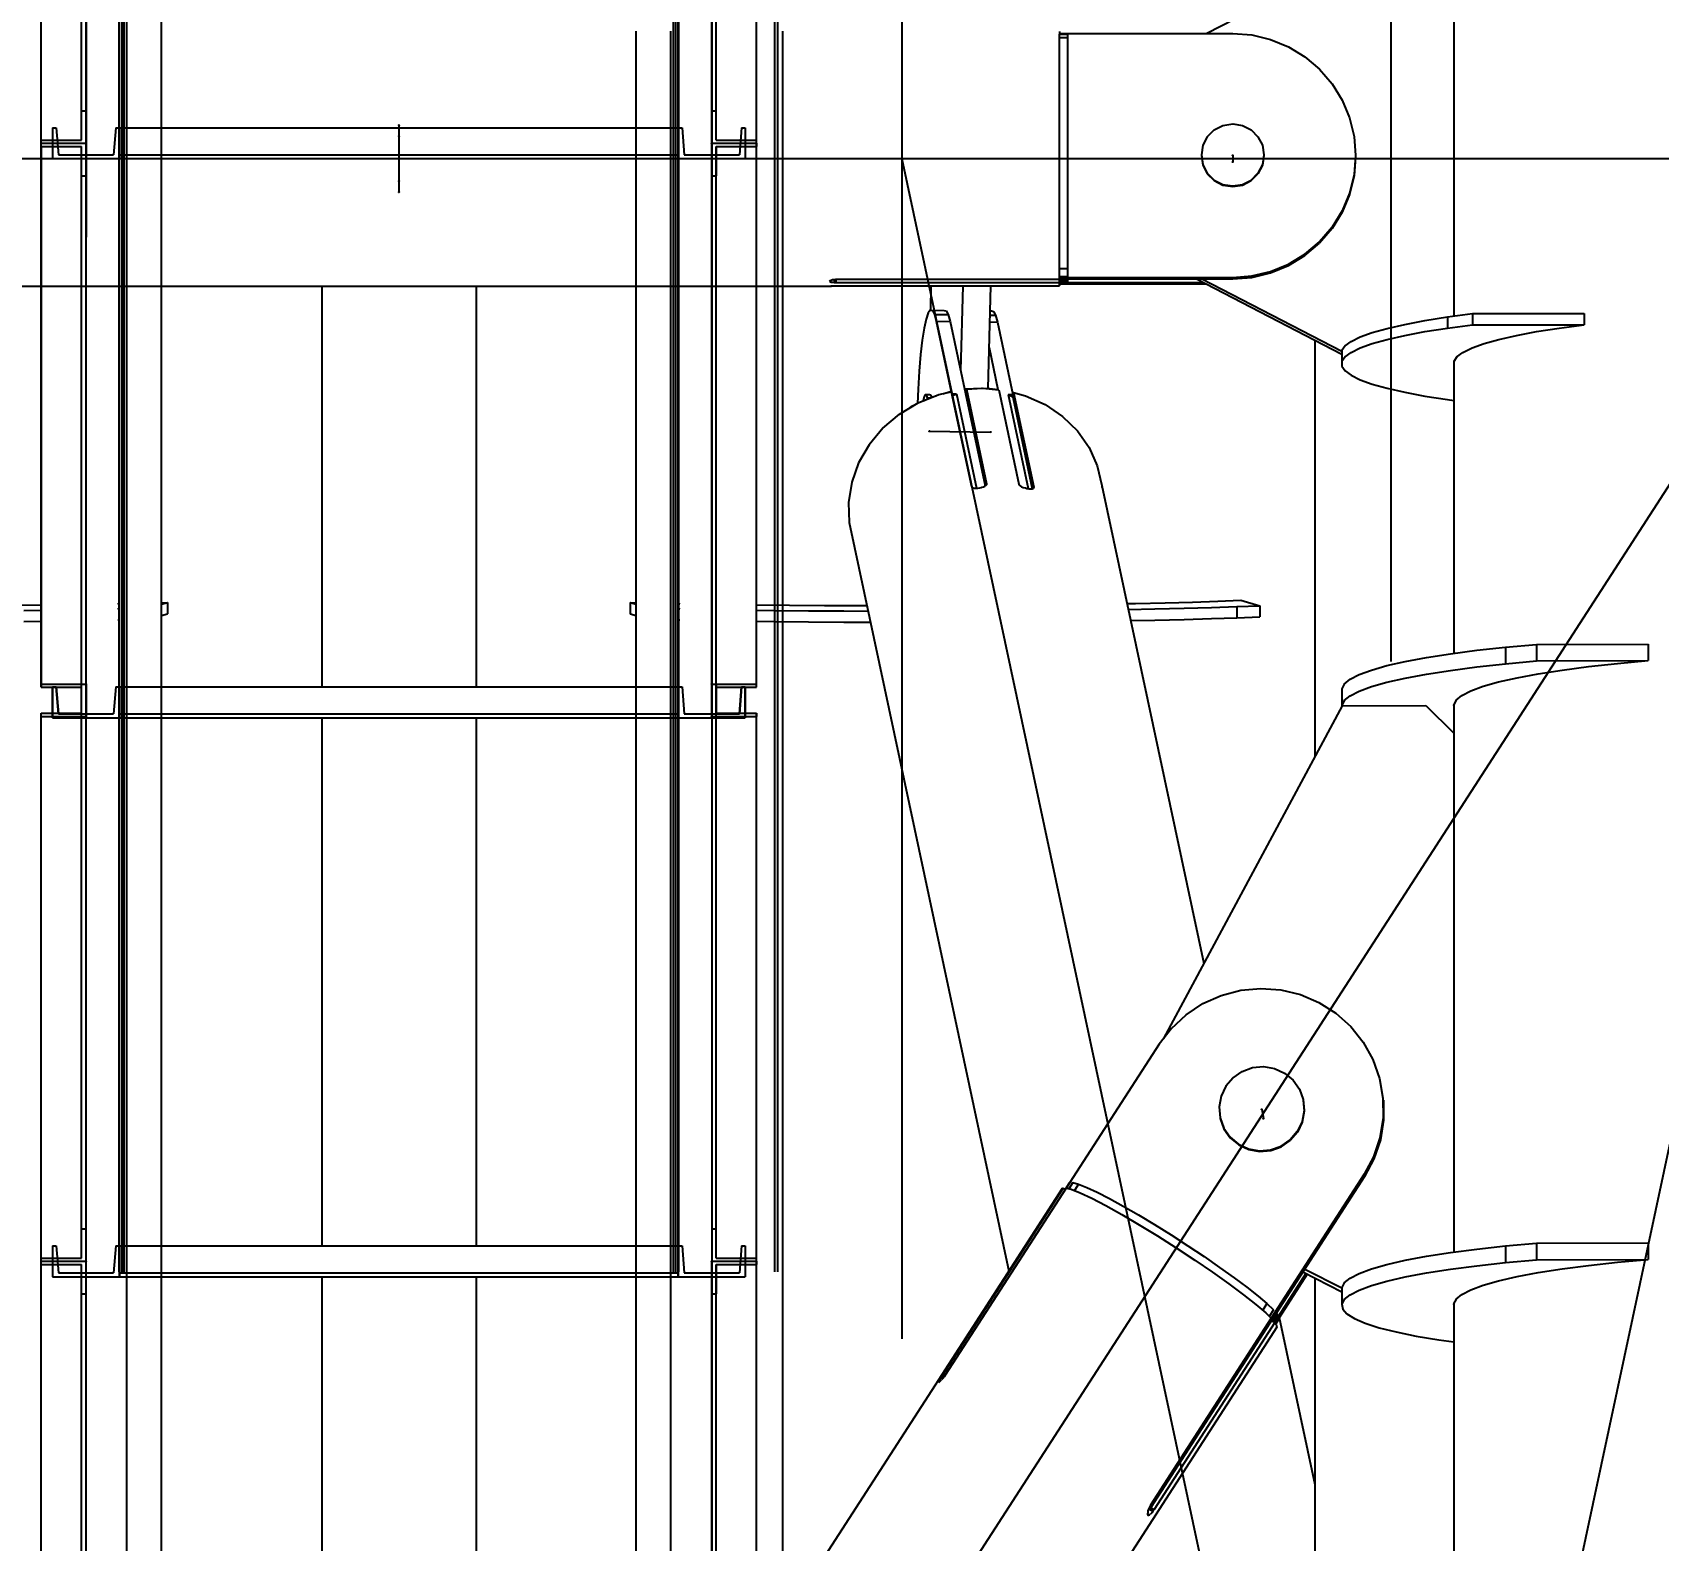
# Model space of a CAD drawing. Header units: millimetres. Extents: x 150209.93 to 150215.05, y 136675.65 to 136679.93.
# Drawn here: x 150213.5483 to 150213.6065, y 136678.5655 to 136678.6194 of the extents above; entities that cross this region are included whole.
import ezdxf

# ---------------------------------------------------------------- set-up
doc = ezdxf.new("R2010")
doc.units = ezdxf.units.MM
doc.header["$LTSCALE"] = 0.25
for name, pattern in [('CENTER', [50.8, 31.75, -6.35, 6.35, -6.35]), ('XKITLINE00', [0]), ('XKITLINE02', [4, 2, -2]), ('XKITLINE03', [6, 3, -1, 1, -1])]:
    doc.linetypes.add(name, pattern=pattern)
doc.styles.add('ROMANS', font='romans.shx')
doc.dimstyles.new('MD300', dxfattribs={"dimtxt": 2.5, "dimasz": 2.5, "dimexe": 1, "dimexo": 1, "dimgap": 0.5, "dimtad": 1, "dimdec": 1, "dimlfac": 50, "dimrnd": 0.5, "dimdsep": 46, "dimtxsty": 'ROMANS', "dimcen": 1, "dimclrd": 146, "dimclre": 146, "dimclrt": 30, "dimadec": 1, "dimazin": 2, "dimtfac": 1, "dimtdec": 1, "dimtmove": 0, "dimatfit": 1, "dimfxl": 1, "dimtolj": 1, "dimtzin": 0, "dimlwd": -1, "dimlwe": -1, "dimarcsym": 0})

# ---------------------------------------------------------------- blocks, each defined once
blk = doc.blocks.new('çatıı')
at = {"color": 8, "linetype": 'CENTER'}
for p, q in [((23430, 15740.27), (23255, 14920.27)), ((23342.5, 15330.27), (23342.5, 14510.27)), ((23255, 15209.12), (23255, 13540.01)), ((23164.99, 14924.29), (23164.99, 14914.3)), ((23165, 14926.25), (23165, 14916.26)), ((23430, 14920.27), (22900, 14920.28)), ((23430, 14920.27), (22900, 14100.27)), ((23255, 14920.27), (23430, 14100.27)), ((23314.2, 14920.85), (23314.2, 14919.7)), ((23430, 14920.27), (23342.5, 14510.27)), ((23259.95, 14871.52), (23270.89, 14871.38)), ((23319.39, 14750.22), (23319.7, 14748.56))]:
    blk.add_line(p, q, dxfattribs=at)
at = {"color": 1, "linetype": 'XKITLINE03'}
for p, q in [((23109, 15406.22), (23109, 13721.24)), ((23122.5, 13721.24), (23122.5, 15406.22)), ((23214.98, 15406.22), (23214.98, 13721.24)), ((23220.97, 15406.22), (23220.98, 13721.24)), ((23109, 14923.03), (23109, 15020.47)), ((23220.98, 15020.48), (23220.98, 14923.03)), ((23109, 14826.29), (23109, 14923.03)), ((23220.98, 14923.03), (23220.98, 14826.29)), ((23115, 14920.28), (23214.98, 14920.28)), ((23115, 14920.28), (23115, 14920.28)), ((23214.98, 14920.28), (23214.98, 14920.28)), ((23109, 14723.03), (23109, 14820.47)), ((23115, 14820.28), (23214.98, 14820.28)), ((23115, 14820.28), (23115, 14820.28)), ((23214.98, 14820.28), (23214.98, 14820.28)), ((23220.98, 14820.48), (23220.98, 14723.03)), ((23109, 14626.29), (23109, 14723.03)), ((23220.98, 14723.03), (23220.98, 14626.29)), ((23115, 14720.28), (23214.98, 14720.28)), ((23115, 14720.28), (23115, 14720.28)), ((23214.98, 14720.28), (23214.98, 14720.28))]:
    blk.add_line(p, q, dxfattribs=at)
at = {"color": 116, "linetype": 'XKITLINE02', "true_color": 0x136734}
for p, q in [((23114.92, 13721.24), (23114.92, 15406.22)), ((23115, 13721.24), (23115, 15406.22)), ((23115.45, 13721.24), (23115.45, 15406.22)), ((23115.85, 13721.24), (23115.85, 15406.22)), ((23116.3, 13723.56), (23116.3, 15406.22)), ((23122.5, 14302.1), (23122.5, 15406.22)), ((23214.13, 13721.24), (23214.13, 15406.22)), ((23214.53, 13721.24), (23214.52, 15406.22)), ((23214.98, 13721.24), (23214.98, 15406.22)), ((23215.06, 13721.24), (23215.06, 15406.22)), ((23232.3, 13721.24), (23232.29, 15406.22)), ((23232.83, 13721.24), (23232.82, 15406.22)), ((23108.2, 14923.61), (23108.2, 15026.28)), ((23109, 14923.03), (23109, 15026.28)), ((23220.98, 15026.28), (23220.98, 14928.83)), ((23221.78, 14923.61), (23221.78, 15026.28)), ((23101, 14923.03), (23101, 15021.06)), ((23220.98, 14923.03), (23220.98, 15020.48)), ((23228.98, 14923.03), (23228.98, 15021.06)), ((23116.3, 14897.45), (23116.3, 14943.1)), ((23122.5, 13721.24), (23122.5, 14943.1)), ((23207.48, 14533.91), (23207.48, 14943.1)), ((23207.48, 14897.45), (23207.48, 14943.1)), ((23213.68, 14897.45), (23213.68, 14943.1)), ((23233.68, 14897.45), (23233.68, 14943.1)), ((23108.2, 14928.83), (23109, 14928.83)), ((23220.98, 14928.83), (23220.98, 14923.03)), ((23220.98, 14928.83), (23221.78, 14928.83)), ((23103, 14925.78), (23103.68, 14925.78)), ((23103, 14925.78), (23103, 14920.28)), ((23103, 14925.78), (23103, 14920.28)), ((23103.68, 14925.78), (23104.06, 14920.98)), ((23103.68, 14925.78), (23104.06, 14920.98)), ((23114.32, 14925.78), (23113.94, 14920.98)), ((23114.32, 14925.78), (23113.94, 14920.98)), ((23114.32, 14925.78), (23115, 14925.78)), ((23115, 14920.28), (23115, 14925.78)), ((23115, 14925.78), (23214.98, 14925.78)), ((23115, 14925.78), (23115, 14920.28)), ((23115, 14925.78), (23115, 14920.28)), ((23214.98, 14920.28), (23214.98, 14925.78)), ((23214.98, 14925.78), (23214.98, 14920.28)), ((23214.98, 14925.78), (23215.66, 14925.78)), ((23214.98, 14925.78), (23214.98, 14920.28)), ((23215.66, 14925.78), (23216.04, 14920.98)), ((23215.66, 14925.78), (23216.04, 14920.98)), ((23226.3, 14925.78), (23225.92, 14920.98)), ((23226.3, 14925.78), (23225.92, 14920.98)), ((23226.3, 14925.78), (23226.98, 14925.78)), ((23226.98, 14925.78), (23226.98, 14920.28)), ((23226.98, 14925.78), (23226.98, 14920.28)), ((23101, 14923.61), (23108.2, 14923.61)), ((23101, 14923.03), (23109, 14923.03)), ((23101, 14825.71), (23101, 14923.03)), ((23101, 14923.03), (23109, 14923.03)), ((23101, 14922.44), (23101, 14825.71)), ((23101, 14922.44), (23108.2, 14922.44)), ((23108.2, 14820.46), (23108.2, 14922.44)), ((23109, 14820.46), (23109, 14923.03)), ((23220.98, 14923.03), (23228.98, 14923.03)), ((23220.98, 14917.2), (23220.98, 14923.03)), ((23220.98, 14923.03), (23228.98, 14923.03)), ((23221.78, 14923.61), (23228.98, 14923.61)), ((23221.78, 14922.44), (23221.78, 14917.2)), ((23221.78, 14922.44), (23228.98, 14922.44)), ((23221.78, 14820.46), (23221.78, 14922.44)), ((23228.98, 14923.03), (23228.98, 14922.44)), ((23228.98, 14825.71), (23228.98, 14923.03)), ((23103, 14920.28), (23115, 14920.28)), ((23104.06, 14920.98), (23113.94, 14920.98)), ((23115, 14920.98), (23214.98, 14920.98)), ((23115, 14920.28), (23214.98, 14920.28)), ((23214.98, 14920.28), (23226.98, 14920.28)), ((23216.04, 14920.98), (23225.92, 14920.98)), ((23220.98, 14820.46), (23220.98, 14920.28)), ((23108.2, 14917.2), (23109, 14917.2)), ((23220.98, 14917.2), (23221.78, 14917.2)), ((23101, 14826.29), (23109, 14826.29)), ((23101, 14825.71), (23108.2, 14825.71)), ((23103, 14825.78), (23103.68, 14825.78)), ((23103, 14825.78), (23103, 14820.28)), ((23103, 14820.28), (23103, 14825.78)), ((23103.68, 14825.78), (23104.06, 14820.98)), ((23104.06, 14820.98), (23103.68, 14825.78)), ((23108.2, 14723.61), (23108.2, 14826.28)), ((23108.2, 14826.28), (23109, 14826.28)), ((23109, 14826.29), (23109, 14820.46)), ((23109, 14723.03), (23109, 14826.28)), ((23114.32, 14825.78), (23113.94, 14820.98)), ((23114.32, 14825.78), (23113.94, 14820.98)), ((23114.32, 14825.78), (23115, 14825.78)), ((23115, 14820.28), (23115, 14825.78)), ((23115, 14825.78), (23122.5, 14825.78)), ((23115, 14825.78), (23115, 14820.28)), ((23115, 14825.78), (23115, 14820.28)), ((23207.48, 14825.78), (23214.98, 14825.78)), ((23214.98, 14820.28), (23214.98, 14825.78)), ((23214.98, 14825.78), (23214.98, 14820.28)), ((23214.98, 14825.78), (23215.66, 14825.78)), ((23214.98, 14825.78), (23214.98, 14820.28)), ((23215.66, 14825.78), (23216.04, 14820.98)), ((23215.66, 14825.78), (23216.04, 14820.98)), ((23220.98, 14826.29), (23228.98, 14826.29)), ((23220.98, 14826.28), (23220.98, 14820.48)), ((23220.98, 14826.28), (23221.78, 14826.28)), ((23220.98, 14826.28), (23220.98, 14728.83)), ((23221.78, 14826.28), (23221.78, 14821.06)), ((23221.78, 14723.61), (23221.78, 14826.28)), ((23221.78, 14825.71), (23228.98, 14825.71)), ((23225.92, 14820.98), (23226.3, 14825.78)), ((23226.3, 14825.78), (23225.92, 14820.98)), ((23226.3, 14825.78), (23226.98, 14825.78)), ((23226.98, 14820.28), (23226.98, 14825.78)), ((23226.98, 14825.78), (23226.98, 14820.28)), ((23101, 14723.03), (23101, 14821.06)), ((23101, 14821.06), (23108.2, 14821.06)), ((23101, 14820.47), (23109, 14820.47)), ((23103, 14820.28), (23115, 14820.28)), ((23104.06, 14820.98), (23113.94, 14820.98)), ((23108.2, 14820.46), (23109, 14820.46)), ((23115, 14820.98), (23214.98, 14820.98)), ((23115, 14820.28), (23122.5, 14820.28)), ((23207.48, 14820.28), (23214.98, 14820.28)), ((23214.98, 14820.28), (23226.98, 14820.28)), ((23216.04, 14820.98), (23225.92, 14820.98)), ((23220.98, 14820.48), (23228.98, 14820.48)), ((23220.98, 14820.48), (23220.98, 14723.03)), ((23220.98, 14820.46), (23221.78, 14820.46)), ((23221.78, 14821.06), (23228.98, 14821.06)), ((23228.98, 14821.06), (23228.98, 14820.48)), ((23228.98, 14723.03), (23228.98, 14821.06)), ((23108.2, 14728.83), (23109, 14728.83)), ((23220.98, 14728.83), (23220.98, 14723.03)), ((23220.98, 14728.83), (23221.78, 14728.83)), ((23101, 14723.61), (23108.2, 14723.61)), ((23103, 14725.78), (23103.68, 14725.78)), ((23103, 14725.78), (23103, 14720.28)), ((23103, 14725.78), (23103, 14720.28)), ((23103.68, 14725.78), (23104.06, 14720.98)), ((23103.68, 14725.78), (23104.06, 14720.98)), ((23114.32, 14725.78), (23113.94, 14720.98)), ((23114.32, 14725.78), (23113.94, 14720.98)), ((23114.32, 14725.78), (23115, 14725.78)), ((23115, 14720.28), (23115, 14725.78)), ((23115, 14725.78), (23122.5, 14725.78)), ((23115, 14725.78), (23115, 14720.28)), ((23115, 14725.78), (23115, 14720.28)), ((23207.48, 14725.78), (23214.98, 14725.78)), ((23214.98, 14720.28), (23214.98, 14725.78)), ((23214.98, 14725.78), (23214.98, 14720.28)), ((23214.98, 14725.78), (23215.66, 14725.78)), ((23214.98, 14725.78), (23214.98, 14720.28)), ((23215.66, 14725.78), (23216.04, 14720.98)), ((23215.66, 14725.78), (23216.04, 14720.98)), ((23221.78, 14723.61), (23228.98, 14723.61)), ((23226.3, 14725.78), (23225.92, 14720.98)), ((23226.3, 14725.78), (23225.92, 14720.98)), ((23226.3, 14725.78), (23226.98, 14725.78)), ((23226.98, 14725.78), (23226.98, 14720.28)), ((23226.98, 14725.78), (23226.98, 14720.28)), ((23101, 14625.71), (23101, 14723.03)), ((23101, 14723.03), (23109, 14723.03)), ((23101, 14723.03), (23109, 14723.03)), ((23101, 14722.44), (23108.2, 14722.44)), ((23104.06, 14720.98), (23113.94, 14720.98)), ((23108.2, 14620.46), (23108.2, 14722.44)), ((23109, 14620.46), (23109, 14723.03)), ((23115, 14720.98), (23214.98, 14720.98)), ((23216.04, 14720.98), (23225.92, 14720.98)), ((23220.98, 14717.2), (23220.98, 14723.03)), ((23220.98, 14723.03), (23228.98, 14723.03)), ((23220.98, 14723.03), (23228.98, 14723.03)), ((23220.98, 14620.46), (23220.98, 14720.98)), ((23221.78, 14722.44), (23221.78, 14717.2)), ((23221.78, 14722.44), (23228.98, 14722.44)), ((23221.78, 14620.46), (23221.78, 14722.44)), ((23228.98, 14723.03), (23228.98, 14722.44)), ((23228.98, 14625.71), (23228.98, 14723.03)), ((23103, 14720.28), (23115, 14720.28)), ((23115, 14720.28), (23122.5, 14720.28)), ((23207.48, 14720.28), (23214.98, 14720.28)), ((23214.98, 14720.28), (23226.98, 14720.28)), ((23108.2, 14717.2), (23109, 14717.2)), ((23220.98, 14717.2), (23221.78, 14717.2))]:
    blk.add_line(p, q, dxfattribs=at)
at = {"color": 8, "linetype": 'XKITLINE00'}
for p, q in [((23309.43, 14942.67), (23333.8, 14955.24)), ((23353.8, 14950.29), (23353.8, 14892.12)), ((23283.2, 14943.01), (23283.2, 14942.57)), ((23283.2, 14942.67), (23314.2, 14942.67)), ((23283.2, 14937.07), (23283.2, 14942.57)), ((23283.2, 14942.55), (23284.7, 14942.55)), ((23283.2, 14941.98), (23284.7, 14941.98)), ((23284.7, 14902.56), (23284.7, 14942.55)), ((23314.2, 14942.67), (23317.64, 14942.4)), ((23317.64, 14942.4), (23320.99, 14941.6)), ((23320.99, 14941.6), (23324.18, 14940.29)), ((23324.18, 14940.29), (23327.13, 14938.5)), ((23283.2, 14898.71), (23283.2, 14937.07)), ((23327.13, 14938.5), (23329.75, 14936.28)), ((23329.75, 14936.28), (23331.99, 14933.67)), ((23331.99, 14933.67), (23333.8, 14930.75)), ((23333.8, 14930.75), (23335.12, 14927.59)), ((23335.12, 14927.59), (23335.92, 14924.26)), ((23309.66, 14924.21), (23308.87, 14922.67)), ((23309.66, 14924.21), (23310.9, 14925.44)), ((23310.9, 14925.44), (23312.46, 14926.23)), ((23312.46, 14926.23), (23314.2, 14926.5)), ((23314.2, 14926.5), (23315.93, 14926.23)), ((23315.93, 14926.23), (23317.49, 14925.44)), ((23317.49, 14925.44), (23318.73, 14924.21)), ((23318.73, 14924.21), (23319.52, 14922.67)), ((23335.92, 14924.26), (23336.2, 14920.85)), ((23308.87, 14922.67), (23308.6, 14920.95)), ((23319.52, 14922.67), (23319.8, 14920.95)), ((23308.6, 14920.95), (23308.87, 14919.23)), ((23308.6, 14920.85), (23308.87, 14919.13)), ((23308.87, 14919.23), (23309.66, 14917.68)), ((23308.87, 14919.13), (23309.66, 14917.58)), ((23319.52, 14919.23), (23318.73, 14917.68)), ((23319.52, 14919.13), (23318.73, 14917.58)), ((23319.8, 14920.95), (23319.52, 14919.23)), ((23319.8, 14920.85), (23319.52, 14919.13)), ((23336.2, 14920.85), (23335.92, 14917.43)), ((23336.2, 14920.59), (23335.92, 14917.18)), ((23336.19, 14920.72), (23336.2, 14920.59)), ((23336.2, 14920.85), (23336.2, 14920.59)), ((23309.66, 14917.68), (23310.9, 14916.46)), ((23309.66, 14917.58), (23310.9, 14916.35)), ((23310.9, 14916.46), (23312.46, 14915.67)), ((23310.9, 14916.35), (23312.46, 14915.56)), ((23312.46, 14915.67), (23314.2, 14915.39)), ((23312.46, 14915.56), (23314.2, 14915.29)), ((23314.2, 14915.39), (23315.93, 14915.67)), ((23314.2, 14915.29), (23315.93, 14915.56)), ((23314.2, 14915.39), (23314.2, 14915.29)), ((23315.93, 14915.67), (23317.49, 14916.46)), ((23315.93, 14915.56), (23317.49, 14916.35)), ((23317.49, 14916.46), (23318.73, 14917.68)), ((23317.49, 14916.35), (23318.73, 14917.58)), ((23335.92, 14917.43), (23335.12, 14914.1)), ((23335.92, 14917.18), (23335.12, 14913.85)), ((23335.12, 14914.1), (23333.8, 14910.94)), ((23335.12, 14913.85), (23333.8, 14910.69)), ((23333.8, 14910.94), (23331.99, 14908.02)), ((23333.8, 14910.69), (23331.99, 14907.77)), ((23331.99, 14908.02), (23329.75, 14905.42)), ((23331.99, 14907.77), (23329.75, 14905.16)), ((23327.13, 14903.19), (23329.75, 14905.42)), ((23327.13, 14902.94), (23329.75, 14905.16)), ((23284.7, 14899.17), (23284.7, 14902.56)), ((23320.99, 14900.09), (23324.18, 14901.4)), ((23320.99, 14899.84), (23324.18, 14901.15)), ((23324.18, 14901.4), (23327.13, 14903.19)), ((23324.18, 14901.15), (23327.13, 14902.94)), ((23242.11, 14898.39), (23242.19, 14898.46)), ((23242.11, 14898.39), (23242.11, 14898.33)), ((23242.11, 14898.33), (23242.19, 14898.26)), ((23242.19, 14898.46), (23242.36, 14898.56)), ((23242.19, 14898.26), (23242.36, 14898.21)), ((23242.36, 14898.56), (23242.6, 14898.64)), ((23242.36, 14898.21), (23242.6, 14898.16)), ((23242.6, 14898.64), (23242.89, 14898.69)), ((23242.6, 14898.16), (23242.89, 14898.13)), ((23242.89, 14898.69), (23243.2, 14898.71)), ((23242.89, 14898.69), (23242.89, 14898.13)), ((23242.89, 14898.13), (23243.2, 14898.12)), ((23243.2, 14898.71), (23243.2, 14898.12)), ((23243.2, 14898.71), (23283.2, 14898.71)), ((23243.2, 14898.12), (23283.2, 14898.12)), ((23283.2, 14900.61), (23284.7, 14900.61)), ((23283.2, 14899.17), (23284.7, 14899.17)), ((23283.2, 14899.03), (23314.2, 14899.03)), ((23283.2, 14898.77), (23314.2, 14898.77)), ((23283.2, 14897.61), (23283.2, 14898.71)), ((23283.2, 14898.71), (23283.2, 14898.54)), ((23283.2, 14898.54), (23284.7, 14898.54)), ((23283.2, 14898.29), (23284.7, 14898.29)), ((23283.2, 14897.99), (23284.7, 14897.99)), ((23283.2, 14897.93), (23284.7, 14897.93)), ((23283.2, 14897.88), (23309.43, 14897.88)), ((23284.7, 14898.11), (23284.7, 14898.76)), ((23284.7, 14898.14), (23308.94, 14898.14)), ((23284.7, 14898.11), (23284.7, 14897.99)), ((23284.7, 14897.99), (23284.7, 14897.93)), ((23307.7, 14898.77), (23333.76, 14885.32)), ((23308.69, 14898.77), (23333.76, 14885.83)), ((23314.2, 14899.03), (23317.64, 14899.3)), ((23314.2, 14898.77), (23317.64, 14899.04)), ((23314.2, 14899.03), (23314.2, 14898.77)), ((23317.64, 14899.3), (23320.99, 14900.09)), ((23317.64, 14899.04), (23320.99, 14899.84)), ((23317.64, 14899.3), (23317.64, 14899.04)), ((23087.8, 14897.45), (23242.19, 14897.45)), ((23151.2, 14897.45), (23151.2, 14825.78)), ((23178.8, 14897.45), (23178.8, 14825.78)), ((23242.11, 14897.48), (23242.19, 14897.49)), ((23242.11, 14897.48), (23242.11, 14897.46)), ((23242.11, 14897.46), (23242.19, 14897.45)), ((23242.19, 14897.49), (23242.36, 14897.5)), ((23242.19, 14897.45), (23242.36, 14897.49)), ((23242.36, 14897.5), (23242.6, 14897.51)), ((23242.36, 14897.49), (23242.52, 14897.5)), ((23242.6, 14897.51), (23242.89, 14897.51)), ((23242.89, 14897.51), (23243.2, 14897.51)), ((23243.2, 14897.51), (23283.2, 14897.51)), ((23260.18, 14897.51), (23260.11, 14893.17)), ((23265.91, 14897.51), (23265.52, 14882.4)), ((23270.88, 14897.51), (23270.41, 14879.17)), ((23283.2, 14897.61), (23283.2, 14897.51)), ((23259.7, 14892.67), (23259.33, 14891.58)), ((23260.09, 14893.18), (23259.7, 14892.67)), ((23260.09, 14893.18), (23262.57, 14893.14)), ((23260.09, 14893.18), (23260.46, 14893.09)), ((23260.46, 14893.09), (23260.83, 14892.42)), ((23260.83, 14892.42), (23263.31, 14892.39)), ((23260.83, 14892.42), (23261.16, 14891.18)), ((23262.57, 14893.14), (23262.95, 14893.06)), ((23262.95, 14893.06), (23263.31, 14892.39)), ((23263.31, 14892.39), (23263.65, 14891.15)), ((23270.75, 14892.29), (23271.76, 14892.28)), ((23270.77, 14893.04), (23271.02, 14893.04)), ((23271.02, 14893.04), (23271.4, 14892.95)), ((23271.4, 14892.95), (23271.76, 14892.28)), ((23271.76, 14892.28), (23272.1, 14891.04)), ((23352.65, 14891.96), (23357.11, 14892.56)), ((23357.11, 14892.56), (23377.11, 14892.56)), ((23357.11, 14892.56), (23357.11, 14890.57)), ((23377.11, 14892.56), (23377.11, 14890.57)), ((23258.97, 14889.95), (23258.64, 14887.82)), ((23259.33, 14891.58), (23258.97, 14889.95)), ((23261.16, 14891.18), (23263.65, 14891.15)), ((23261.16, 14891.18), (23263.85, 14878.58)), ((23263.65, 14891.15), (23269.93, 14861.73)), ((23270.71, 14891.06), (23272.1, 14891.04)), ((23272.1, 14891.04), (23274.86, 14878.1)), ((23337.03, 14888.4), (23339.18, 14889.17)), ((23339.18, 14889.17), (23341.83, 14889.92)), ((23341.83, 14889.92), (23344.98, 14890.64)), ((23344.98, 14890.64), (23348.59, 14891.32)), ((23344.98, 14888.66), (23348.59, 14889.34)), ((23348.59, 14891.32), (23352.65, 14891.96)), ((23348.59, 14889.34), (23352.65, 14889.98)), ((23352.65, 14891.96), (23352.65, 14889.98)), ((23352.65, 14889.98), (23357.11, 14890.57)), ((23357.11, 14890.57), (23377.11, 14890.57)), ((23364.98, 14888.66), (23368.59, 14889.34)), ((23368.59, 14889.34), (23372.65, 14889.98)), ((23372.65, 14889.98), (23377.11, 14890.57)), ((23258.64, 14887.82), (23258.35, 14885.24)), ((23270.6, 14886.48), (23272.2, 14878.96)), ((23328.92, 14887.82), (23328.92, 14813.37)), ((23334.31, 14886.79), (23333.76, 14885.97)), ((23334.31, 14886.79), (23335.4, 14887.6)), ((23335.4, 14887.6), (23337.03, 14888.4)), ((23335.4, 14885.62), (23337.03, 14886.41)), ((23337.03, 14886.41), (23339.18, 14887.19)), ((23339.18, 14887.19), (23341.83, 14887.94)), ((23341.83, 14887.94), (23344.98, 14888.66)), ((23355.4, 14885.62), (23357.03, 14886.41)), ((23357.03, 14886.41), (23359.18, 14887.19)), ((23359.18, 14887.19), (23361.83, 14887.94)), ((23361.83, 14887.94), (23364.98, 14888.66)), ((23258.35, 14885.24), (23258.1, 14882.28)), ((23333.76, 14885.97), (23333.76, 14883.99)), ((23334.31, 14884.81), (23333.76, 14883.99)), ((23333.76, 14883.99), (23333.76, 14883.16)), ((23334.31, 14884.81), (23335.4, 14885.62)), ((23354.31, 14884.81), (23353.76, 14883.99)), ((23353.76, 14883.99), (23353.76, 14883.16)), ((23353.8, 14884.03), (23353.8, 14831.8)), ((23354.31, 14884.81), (23355.4, 14885.62)), ((23258.1, 14882.28), (23257.9, 14879.03)), ((23333.76, 14883.16), (23334.31, 14882.34)), ((23334.31, 14882.34), (23335.4, 14881.53)), ((23335.4, 14881.53), (23337.03, 14880.74)), ((23337.03, 14880.74), (23339.18, 14879.96)), ((23353.76, 14883.16), (23353.8, 14883.12)), ((23257.9, 14879.03), (23257.79, 14876.5)), ((23257.93, 14876.59), (23261.61, 14878.06)), ((23258.99, 14877.73), (23258.82, 14876.95)), ((23258.97, 14877.01), (23260.19, 14877.58)), ((23259.17, 14878.1), (23258.99, 14877.73)), ((23259.17, 14878.1), (23259.36, 14878.02)), ((23259.17, 14878.1), (23259.97, 14878.09)), ((23259.36, 14878.02), (23259.52, 14877.51)), ((23259.52, 14877.51), (23259.56, 14877.28)), ((23259.52, 14877.51), (23260.02, 14877.5)), ((23259.97, 14878.09), (23260.15, 14878.01)), ((23260.15, 14878.01), (23260.28, 14877.61)), ((23260.19, 14877.58), (23261.06, 14877.85)), ((23260.19, 14877.58), (23260.21, 14877.5)), ((23261.61, 14878.06), (23263.85, 14878.57)), ((23262.36, 14878.23), (23263.67, 14878.63)), ((23263.67, 14878.63), (23263.69, 14878.54)), ((23263.85, 14878.57), (23267.45, 14861.66)), ((23263.92, 14878.24), (23264.78, 14878.23)), ((23264, 14877.85), (23264.78, 14878.23)), ((23264.78, 14878.23), (23268.38, 14861.33)), ((23266.39, 14879.08), (23266.35, 14878.48)), ((23266.39, 14879.08), (23267.84, 14879.19)), ((23266.39, 14879.08), (23266.52, 14878.44)), ((23266.52, 14878.44), (23266.49, 14877.85)), ((23266.56, 14879.02), (23266.5, 14878.02)), ((23266.5, 14878.02), (23269.97, 14861.76)), ((23266.56, 14879.02), (23269.46, 14879.21)), ((23266.56, 14879.02), (23270.17, 14862.11)), ((23267.84, 14879.19), (23269.28, 14879.21)), ((23267.84, 14879.19), (23267.85, 14879.11)), ((23269.28, 14879.21), (23269.46, 14879.21)), ((23269.46, 14879.21), (23272.33, 14878.95)), ((23269.61, 14879.2), (23270.73, 14879.15)), ((23270.73, 14879.15), (23270.74, 14879.09)), ((23270.73, 14879.15), (23272.16, 14879)), ((23272.16, 14879), (23272.17, 14878.96)), ((23272.33, 14878.95), (23275.94, 14862.04)), ((23274.01, 14878.11), (23277.61, 14861.25)), ((23274.01, 14878.11), (23274.86, 14878.1)), ((23274.01, 14878.11), (23274.83, 14877.65)), ((23274.81, 14878.49), (23274.8, 14878.37)), ((23274.81, 14878.49), (23274.95, 14877.86)), ((23274.81, 14878.49), (23274.98, 14878.43)), ((23274.86, 14878.1), (23274.83, 14877.65)), ((23274.83, 14877.65), (23278.34, 14861.24)), ((23274.95, 14877.86), (23274.91, 14877.29)), ((23274.98, 14878.43), (23274.92, 14877.4)), ((23274.98, 14878.43), (23278.59, 14861.52)), ((23274.98, 14878.43), (23277.15, 14877.87)), ((23277.15, 14877.87), (23280.65, 14876.29)), ((23339.18, 14879.96), (23341.83, 14879.21)), ((23341.83, 14879.21), (23344.98, 14878.49)), ((23344.98, 14878.49), (23348.59, 14877.81)), ((23348.59, 14877.81), (23352.65, 14877.17)), ((23251.6, 14872.04), (23254.55, 14874.56)), ((23254.55, 14874.56), (23257.93, 14876.59)), ((23256.19, 14875.54), (23256.93, 14876.04)), ((23256.93, 14876.04), (23257.34, 14876.24)), ((23274.92, 14877.4), (23278.37, 14861.24)), ((23280.65, 14876.29), (23283.76, 14874.18)), ((23352.65, 14877.17), (23353.8, 14877.02)), ((23251.6, 14872.04), (23249.14, 14869.11)), ((23283.76, 14874.18), (23286.41, 14871.59)), ((23249.14, 14869.11), (23247.26, 14865.86)), ((23286.41, 14871.59), (23288.49, 14868.61)), ((23247.26, 14865.86), (23246.02, 14862.39)), ((23288.49, 14868.61), (23289.97, 14865.32)), ((23289.97, 14865.32), (23290.78, 14861.82)), ((23246.02, 14862.39), (23245.46, 14858.8)), ((23267.45, 14861.66), (23267.53, 14861.53)), ((23267.53, 14861.53), (23267.7, 14861.42)), ((23267.7, 14861.42), (23267.94, 14861.35)), ((23267.94, 14861.35), (23268.24, 14861.32)), ((23268.24, 14861.32), (23268.58, 14861.34)), ((23268.58, 14861.34), (23268.94, 14861.4)), ((23268.94, 14861.4), (23269.22, 14861.48)), ((23269.22, 14861.48), (23269.29, 14861.49)), ((23269.29, 14861.49), (23269.6, 14861.57)), ((23269.6, 14861.57), (23269.86, 14861.68)), ((23269.86, 14861.68), (23270.05, 14861.81)), ((23270.15, 14861.96), (23270.05, 14861.81)), ((23270.17, 14862.11), (23270.15, 14861.96)), ((23275.94, 14862.04), (23276.01, 14861.88)), ((23276.01, 14861.88), (23276.18, 14861.73)), ((23276.18, 14861.73), (23276.41, 14861.6)), ((23276.41, 14861.6), (23276.71, 14861.48)), ((23276.71, 14861.48), (23277.04, 14861.39)), ((23277.04, 14861.39), (23277.11, 14861.38)), ((23277.11, 14861.38), (23277.39, 14861.3)), ((23277.39, 14861.3), (23277.73, 14861.23)), ((23277.73, 14861.23), (23278.04, 14861.2)), ((23278.04, 14861.2), (23278.29, 14861.22)), ((23278.29, 14861.22), (23278.48, 14861.28)), ((23278.58, 14861.38), (23278.48, 14861.28)), ((23278.59, 14861.52), (23278.58, 14861.38)), ((23290.78, 14861.82), (23290.79, 14861.47)), ((23290.78, 14861.82), (23309.03, 14776.28)), ((23245.46, 14858.8), (23245.58, 14855.2)), ((23245.58, 14855.2), (23274.16, 14721.27)), ((23095.12, 14840.39), (23101, 14840.46)), ((23114.72, 14840.67), (23115, 14840.68)), ((23114.72, 14839.77), (23115, 14839.78)), ((23122.5, 14840.85), (23123.6, 14840.88)), ((23122.5, 14840.56), (23123.6, 14840.88)), ((23123.6, 14840.88), (23123.6, 14838.88)), ((23206.39, 14840.88), (23206.39, 14838.88)), ((23206.39, 14840.88), (23207.48, 14840.85)), ((23206.39, 14840.88), (23207.48, 14840.57)), ((23214.98, 14840.68), (23215.26, 14840.67)), ((23214.98, 14839.78), (23215.26, 14839.77)), ((23228.98, 14840.46), (23234.87, 14840.39)), ((23234.87, 14840.39), (23241.17, 14840.35)), ((23241.17, 14840.35), (23247.57, 14840.32)), ((23247.57, 14840.32), (23248.76, 14840.32)), ((23295.22, 14840.68), (23296.84, 14840.71)), ((23295.44, 14839.65), (23300.26, 14839.74)), ((23296.84, 14840.71), (23302.09, 14840.84)), ((23300.26, 14839.74), (23305.51, 14839.86)), ((23302.09, 14840.84), (23307, 14840.97)), ((23305.51, 14839.86), (23310.42, 14840)), ((23307, 14840.97), (23311.54, 14841.12)), ((23310.42, 14840), (23314.96, 14840.15)), ((23311.54, 14841.12), (23315.67, 14841.29)), ((23314.96, 14840.15), (23319.09, 14840.31)), ((23314.96, 14840.15), (23314.96, 14838.15)), ((23315.67, 14841.29), (23319.09, 14840.31)), ((23319.09, 14840.31), (23319.09, 14838.31)), ((23097.86, 14839.48), (23101, 14839.53)), ((23097.86, 14837.49), (23101, 14837.53)), ((23114.72, 14837.77), (23115, 14837.78)), ((23122.5, 14838.57), (23123.6, 14838.88)), ((23206.39, 14838.88), (23207.48, 14838.57)), ((23214.98, 14837.78), (23215.26, 14837.77)), ((23228.98, 14839.53), (23232.13, 14839.48)), ((23228.98, 14837.53), (23232.13, 14837.49)), ((23232.13, 14839.48), (23238.29, 14839.42)), ((23232.13, 14837.49), (23238.29, 14837.42)), ((23238.29, 14839.42), (23244.59, 14839.37)), ((23238.29, 14837.42), (23244.59, 14837.37)), ((23244.59, 14839.37), (23248.96, 14839.35)), ((23244.59, 14837.37), (23249.39, 14837.35)), ((23295.87, 14837.66), (23300.26, 14837.74)), ((23300.26, 14837.74), (23305.51, 14837.86)), ((23305.51, 14837.86), (23310.42, 14838)), ((23310.42, 14838), (23314.96, 14838.15)), ((23314.96, 14838.15), (23319.09, 14838.31)), ((23345.09, 14830.34), (23348.89, 14831.05)), ((23348.89, 14831.05), (23353.18, 14831.72)), ((23353.18, 14831.72), (23357.91, 14832.33)), ((23357.91, 14832.33), (23363.05, 14832.89)), ((23363.05, 14832.89), (23368.56, 14833.39)), ((23363.05, 14832.89), (23363.05, 14829.92)), ((23368.56, 14833.39), (23388.55, 14833.45)), ((23368.56, 14833.39), (23368.56, 14830.42)), ((23388.55, 14833.45), (23388.55, 14830.48)), ((23335.22, 14827.15), (23336.84, 14827.99)), ((23336.84, 14827.99), (23339.04, 14828.8)), ((23339.04, 14828.8), (23341.8, 14829.59)), ((23341.8, 14829.59), (23345.09, 14830.34)), ((23345.09, 14827.36), (23348.89, 14828.08)), ((23348.89, 14828.08), (23353.18, 14828.74)), ((23353.18, 14828.74), (23357.91, 14829.36)), ((23357.91, 14829.36), (23363.05, 14829.92)), ((23363.05, 14829.92), (23368.56, 14830.42)), ((23365.09, 14827.42), (23368.89, 14828.14)), ((23368.56, 14830.42), (23388.55, 14830.48)), ((23368.89, 14828.14), (23373.17, 14828.8)), ((23373.17, 14828.8), (23377.9, 14829.42)), ((23377.9, 14829.42), (23383.04, 14829.98)), ((23383.04, 14829.98), (23388.55, 14830.48)), ((23334.18, 14826.3), (23333.74, 14825.45)), ((23333.74, 14825.45), (23333.74, 14822.47)), ((23334.18, 14826.3), (23335.22, 14827.15)), ((23336.84, 14825.01), (23339.04, 14825.83)), ((23339.04, 14825.83), (23341.8, 14826.61)), ((23341.8, 14826.61), (23345.09, 14827.36)), ((23355.21, 14824.24), (23356.84, 14825.07)), ((23356.84, 14825.07), (23359.04, 14825.89)), ((23359.04, 14825.89), (23361.79, 14826.67)), ((23361.79, 14826.67), (23365.09, 14827.42)), ((23333.77, 14822.42), (23301.84, 14762.87)), ((23334.18, 14823.33), (23333.74, 14822.47)), ((23333.74, 14822.47), (23333.75, 14822.39)), ((23333.77, 14822.42), (23348.77, 14822.47)), ((23334.18, 14823.33), (23335.22, 14824.18)), ((23335.22, 14824.18), (23336.84, 14825.01)), ((23348.77, 14822.47), (23353.77, 14817.52)), ((23354.17, 14823.39), (23353.73, 14822.53)), ((23353.73, 14822.53), (23353.78, 14822.28)), ((23353.8, 14822.65), (23353.8, 14724.68)), ((23354.17, 14823.39), (23355.21, 14824.24)), ((23151.2, 14820.28), (23151.2, 14725.78)), ((23178.8, 14820.28), (23178.8, 14725.78)), ((23353.77, 14817.52), (23353.8, 14817.37)), ((23353.77, 14817.52), (23353.77, 14724.67)), ((23308.88, 14769.12), (23312.16, 14770.59)), ((23312.16, 14770.59), (23315.64, 14771.51)), ((23315.64, 14771.51), (23319.23, 14771.84)), ((23319.23, 14771.84), (23322.82, 14771.58)), ((23322.82, 14771.58), (23326.31, 14770.74)), ((23326.31, 14770.74), (23329.62, 14769.34)), ((23303.25, 14764.69), (23305.88, 14767.14)), ((23305.88, 14767.14), (23308.88, 14769.12)), ((23329.62, 14769.34), (23332.65, 14767.42)), ((23332.65, 14767.42), (23335.32, 14765.03)), ((23303.25, 14764.69), (23301.06, 14761.85)), ((23335.32, 14765.03), (23337.55, 14762.24)), ((23301.06, 14761.85), (23284.43, 14736.12)), ((23337.55, 14762.24), (23339.29, 14759.11)), ((23339.29, 14759.11), (23340.48, 14755.75)), ((23314.26, 14755.88), (23312.98, 14754.38)), ((23314.26, 14755.88), (23315.89, 14757.01)), ((23315.89, 14757.01), (23317.76, 14757.68)), ((23317.76, 14757.68), (23319.74, 14757.85)), ((23319.74, 14757.85), (23321.69, 14757.51)), ((23321.69, 14757.51), (23323.48, 14756.67)), ((23323.48, 14756.67), (23325, 14755.41)), ((23325, 14755.41), (23326.13, 14753.8)), ((23340.48, 14755.75), (23341.1, 14752.23)), ((23312.14, 14752.59), (23311.79, 14750.66)), ((23312.98, 14754.38), (23312.14, 14752.59)), ((23326.13, 14753.8), (23326.8, 14751.95)), ((23311.79, 14750.66), (23311.95, 14748.7)), ((23326.97, 14749.99), (23326.61, 14748.05)), ((23326.98, 14749.88), (23326.63, 14747.95)), ((23326.8, 14751.95), (23326.97, 14749.99)), ((23326.82, 14751.84), (23326.98, 14749.88)), ((23341.1, 14752.23), (23341.13, 14748.66)), ((23341.17, 14751.85), (23341.2, 14748.28)), ((23311.95, 14748.7), (23312.62, 14746.85)), ((23311.97, 14748.59), (23312.64, 14746.74)), ((23312.62, 14746.85), (23313.75, 14745.23)), ((23312.64, 14746.74), (23313.77, 14745.13)), ((23326.61, 14748.05), (23325.77, 14746.26)), ((23326.63, 14747.95), (23325.79, 14746.16)), ((23341.13, 14748.66), (23340.56, 14745.13)), ((23341.2, 14748.28), (23340.63, 14744.75)), ((23313.75, 14745.23), (23315.27, 14743.97)), ((23313.77, 14745.13), (23315.29, 14743.86)), ((23315.27, 14743.97), (23315.29, 14743.86)), ((23315.27, 14743.97), (23317.06, 14743.13)), ((23315.29, 14743.86), (23317.08, 14743.03)), ((23320.99, 14742.96), (23322.86, 14743.63)), ((23322.86, 14743.63), (23324.49, 14744.76)), ((23322.88, 14743.53), (23324.51, 14744.66)), ((23325.77, 14746.26), (23324.49, 14744.76)), ((23325.79, 14746.16), (23324.51, 14744.66)), ((23325.77, 14746.26), (23325.79, 14746.16)), ((23340.56, 14745.13), (23339.42, 14741.74)), ((23340.63, 14744.75), (23339.49, 14741.36)), ((23317.06, 14743.13), (23319.01, 14742.79)), ((23317.08, 14743.03), (23319.03, 14742.69)), ((23319.01, 14742.79), (23320.99, 14742.96)), ((23319.03, 14742.69), (23321.01, 14742.86)), ((23321.01, 14742.86), (23322.88, 14743.53)), ((23339.42, 14741.74), (23337.73, 14738.59)), ((23339.49, 14741.36), (23337.8, 14738.2)), ((23339.42, 14741.74), (23339.49, 14741.36)), ((23337.8, 14738.2), (23299.54, 14679.01)), ((23337.73, 14738.59), (23321.09, 14712.84)), ((23337.73, 14738.59), (23337.8, 14738.2)), ((23283.71, 14736.05), (23007.69, 14308.99)), ((23283.88, 14736.09), (23262.27, 14702.65)), ((23284.39, 14736.13), (23262.77, 14702.68)), ((23283.71, 14736.05), (23283.88, 14736.09)), ((23283.88, 14736.09), (23284.23, 14735.87)), ((23284.93, 14737), (23284.21, 14735.88)), ((23284.39, 14736.13), (23285.28, 14735.91)), ((23285.05, 14737.11), (23284.41, 14736.12)), ((23285.6, 14737.13), (23284.88, 14736.01)), ((23284.93, 14737), (23285.05, 14737.11)), ((23285.28, 14735.91), (23286.88, 14735.28)), ((23285.6, 14737.13), (23286.63, 14736.85)), ((23286.63, 14736.85), (23285.87, 14735.68)), ((23286.63, 14736.85), (23288.08, 14736.26)), ((23286.88, 14735.28), (23288.97, 14734.3)), ((23288.08, 14736.26), (23289.94, 14735.4)), ((23289.94, 14735.4), (23292.13, 14734.26)), ((23288.97, 14734.3), (23291.48, 14732.99)), ((23291.48, 14732.99), (23294.34, 14731.4)), ((23292.13, 14734.26), (23294.62, 14732.89)), ((23294.62, 14732.89), (23297.34, 14731.32)), ((23294.34, 14731.4), (23297.46, 14729.57)), ((23297.34, 14731.32), (23300.22, 14729.59)), ((23297.46, 14729.57), (23300.75, 14727.57)), ((23300.22, 14729.59), (23303.19, 14727.74)), ((23300.75, 14727.57), (23304.1, 14725.44)), ((23303.19, 14727.74), (23306.17, 14725.81)), ((23363.05, 14725.77), (23368.56, 14726.27)), ((23368.56, 14726.27), (23388.55, 14726.33)), ((23368.56, 14726.27), (23368.56, 14723.29)), ((23388.55, 14726.33), (23388.55, 14723.35)), ((23304.1, 14725.44), (23307.41, 14723.26)), ((23306.17, 14725.81), (23309.09, 14723.87)), ((23307.41, 14723.26), (23310.59, 14721.09)), ((23309.09, 14723.87), (23311.87, 14721.95)), ((23341.8, 14722.47), (23345.09, 14723.22)), ((23345.09, 14723.22), (23348.9, 14723.93)), ((23348.9, 14723.93), (23353.18, 14724.6)), ((23353.18, 14724.6), (23357.91, 14725.21)), ((23357.91, 14725.21), (23363.05, 14725.77)), ((23363.05, 14725.77), (23363.05, 14722.79)), ((23363.05, 14722.79), (23368.56, 14723.29)), ((23368.56, 14723.29), (23388.55, 14723.35)), ((23383.04, 14722.85), (23388.55, 14723.35)), ((23310.59, 14721.09), (23313.53, 14718.99)), ((23311.87, 14721.95), (23314.45, 14720.1)), ((23327.32, 14720.84), (23322.4, 14713.24)), ((23327.56, 14720.72), (23322.51, 14712.91)), ((23326.76, 14721.12), (23333.74, 14717.6)), ((23327.1, 14721.64), (23333.74, 14718.29)), ((23335.22, 14720.03), (23336.84, 14720.87)), ((23336.84, 14720.87), (23339.04, 14721.68)), ((23339.04, 14721.68), (23341.8, 14722.47)), ((23345.09, 14720.24), (23348.9, 14720.95)), ((23348.9, 14720.95), (23353.18, 14721.62)), ((23353.18, 14721.62), (23357.91, 14722.24)), ((23357.91, 14722.24), (23363.05, 14722.79)), ((23361.79, 14719.55), (23365.09, 14720.3)), ((23365.09, 14720.3), (23368.89, 14721.01)), ((23368.89, 14721.01), (23373.17, 14721.68)), ((23373.17, 14721.68), (23377.9, 14722.29)), ((23377.9, 14722.29), (23383.04, 14722.85)), ((23151.2, 14720.28), (23151.2, 14625.78)), ((23178.8, 14720.28), (23178.8, 14625.78)), ((23313.53, 14718.99), (23316.15, 14717.04)), ((23314.45, 14720.1), (23316.76, 14718.38)), ((23316.76, 14718.38), (23318.74, 14716.82)), ((23328.92, 14720.03), (23328.92, 14580.4)), ((23334.18, 14719.18), (23333.74, 14718.32)), ((23333.74, 14718.32), (23333.74, 14715.35)), ((23334.18, 14719.18), (23335.22, 14720.03)), ((23335.22, 14717.06), (23336.84, 14717.89)), ((23336.84, 14717.89), (23339.04, 14718.71)), ((23339.04, 14718.71), (23341.8, 14719.49)), ((23341.8, 14719.49), (23345.09, 14720.24)), ((23355.21, 14717.12), (23356.84, 14717.95)), ((23356.84, 14717.95), (23359.04, 14718.77)), ((23359.04, 14718.77), (23361.79, 14719.55)), ((23316.15, 14717.04), (23318.37, 14715.29)), ((23318.37, 14715.29), (23320.12, 14713.8)), ((23318.74, 14716.82), (23320.34, 14715.46)), ((23320.34, 14715.46), (23319.57, 14714.27)), ((23320.34, 14715.46), (23321.52, 14714.34)), ((23334.18, 14716.21), (23333.74, 14715.35)), ((23333.74, 14715.35), (23333.9, 14714.49)), ((23333.9, 14714.49), (23334.65, 14713.63)), ((23334.18, 14716.21), (23335.22, 14717.06)), ((23354.17, 14716.27), (23353.73, 14715.41)), ((23353.73, 14715.41), (23353.78, 14715.16)), ((23353.8, 14715.53), (23353.8, 14354.32)), ((23354.17, 14716.27), (23355.21, 14717.12)), ((23321.1, 14712.84), (23299.48, 14679.39)), ((23321.11, 14712.68), (23299.5, 14679.24)), ((23321.76, 14712.06), (23300.14, 14678.62)), ((23320.12, 14713.8), (23321.1, 14712.84)), ((23321.52, 14714.34), (23320.76, 14713.17)), ((23321.04, 14712.74), (23321.11, 14712.68)), ((23321.09, 14712.82), (23321.11, 14712.68)), ((23321.16, 14712.44), (23321.76, 14712.06)), ((23321.16, 14712.44), (23321.4, 14712.29)), ((23322.21, 14713.54), (23321.4, 14712.29)), ((23322.42, 14713.22), (23321.69, 14712.1)), ((23321.76, 14712.06), (23322.01, 14711.74)), ((23322.5, 14712.79), (23321.9, 14711.87)), ((23321.97, 14713.69), (23322.21, 14713.54)), ((23322.01, 14711.74), (23322.09, 14711.23)), ((23322.21, 14713.54), (23322.42, 14713.22)), ((23322.42, 14713.22), (23322.51, 14712.97)), ((23322.51, 14712.97), (23322.5, 14712.79)), ((23322.54, 14712.96), (23328.92, 14683.08)), ((23334.65, 14713.63), (23336, 14712.79)), ((23336, 14712.79), (23337.93, 14711.96)), ((23337.93, 14711.96), (23340.43, 14711.16)), ((23322.09, 14711.23), (23046.07, 14284.18)), ((23340.43, 14711.16), (23343.47, 14710.4)), ((23343.47, 14710.4), (23347.04, 14709.66)), ((23347.04, 14709.66), (23351.1, 14708.98)), ((23351.1, 14708.98), (23353.8, 14708.6)), ((23261.65, 14701.57), (23261.59, 14701.43)), ((23261.59, 14701.43), (23261.59, 14701.36)), ((23261.59, 14701.36), (23261.64, 14701.37)), ((23261.64, 14701.37), (23261.74, 14701.46)), ((23261.75, 14701.77), (23261.65, 14701.57)), ((23261.88, 14701.62), (23261.74, 14701.46)), ((23261.89, 14702.03), (23261.75, 14701.77)), ((23262.07, 14702.33), (23261.89, 14702.03)), ((23261.92, 14701.67), (23262.09, 14701.82)), ((23262.27, 14702.65), (23262.07, 14702.33)), ((23262.07, 14702.33), (23262.37, 14702.14)), ((23262.32, 14702.07), (23262.09, 14701.82)), ((23262.27, 14702.65), (23262.6, 14702.43)), ((23262.55, 14702.37), (23262.32, 14702.07)), ((23262.77, 14702.68), (23262.55, 14702.37)), ((23299, 14678.03), (23298.97, 14677.84)), ((23298.97, 14677.84), (23298.98, 14677.68)), ((23298.98, 14677.68), (23299.05, 14677.6)), ((23299.04, 14678.38), (23299, 14678.07)), ((23299, 14678.07), (23299, 14678.03)), ((23299.14, 14678.71), (23299.04, 14678.38)), ((23299.05, 14677.6), (23299.16, 14677.59)), ((23299.29, 14679.06), (23299.14, 14678.71)), ((23299.16, 14677.59), (23299.31, 14677.67)), ((23299.17, 14678.78), (23299.93, 14678.31)), ((23299.48, 14679.39), (23299.29, 14679.06)), ((23299.31, 14677.67), (23299.5, 14677.82)), ((23299.33, 14679.13), (23300.14, 14678.62)), ((23299.34, 14679.14), (23299.54, 14679.01)), ((23299.43, 14679.3), (23299.5, 14679.24)), ((23299.5, 14679.24), (23299.54, 14679.01)), ((23299.71, 14678.03), (23299.5, 14677.82)), ((23299.93, 14678.31), (23299.71, 14678.03)), ((23300.14, 14678.62), (23299.93, 14678.31))]:
    blk.add_line(p, q, dxfattribs=at)
at = {"color": 7, "linetype": 'XKITLINE00'}
for p, q in [((23116.3, 14477.03), (23116.3, 14897.45)), ((23122.5, 14486.62), (23122.5, 14897.45)), ((23207.48, 14618.1), (23207.48, 14897.45)), ((23213.68, 14627.69), (23213.68, 14897.45)), ((23233.68, 14658.63), (23233.68, 14897.45)), ((23122.5, 14825.78), (23207.48, 14825.78)), ((23122.5, 14820.28), (23207.48, 14820.28)), ((23122.5, 14725.78), (23207.48, 14725.78)), ((23122.5, 14720.28), (23207.48, 14720.28))]:
    blk.add_line(p, q, dxfattribs=at)
at = {"color": 8, "linetype": 'XKITLINE00'}
for centre in [(23164.99, 14924.29), (23165, 14926.25), (23255, 14920.27), (23255, 14920.27), (23314.2, 14920.85), (23314.2, 14919.7), (23165, 14916.26), (23164.99, 14914.3), (23259.95, 14871.52), (23270.89, 14871.38), (23319.39, 14750.22), (23319.7, 14748.56)]:
    blk.add_circle(centre, 0.05, dxfattribs=at)
at = {"color": 1, "linetype": 'XKITLINE00'}
for centre in [(23109, 14923.03), (23109, 14923.03), (23220.98, 14923.03), (23220.98, 14923.03), (23115, 14920.28), (23115, 14920.28), (23214.98, 14920.28), (23214.98, 14920.28), (23109, 14826.29), (23220.98, 14826.29), (23109, 14820.47), (23115, 14820.28), (23115, 14820.28), (23214.98, 14820.28), (23214.98, 14820.28), (23220.98, 14820.48), (23109, 14723.03), (23109, 14723.03), (23115, 14720.28), (23115, 14720.28), (23214.98, 14720.28), (23214.98, 14720.28), (23220.98, 14723.03), (23220.98, 14723.03)]:
    blk.add_circle(centre, 0.05, dxfattribs=at)
blk = doc.blocks.new('*D6')
at = {"color": 146, "transparency": 16777216}
for p, q in [((150212.86359, 136678.626031), (150213.527899, 136678.624802)), ((150212.83196, 136677.744973), (150212.83174, 136677.626088)), ((150213.556269, 136677.743633), (150213.556049, 136677.624748))]:
    blk.add_line(p, q, dxfattribs=at)
for points in [[(150212.863599, 136678.631031), (150212.86358, 136678.621031), (150212.83359, 136678.626086)], [(150213.527908, 136678.629802), (150213.527889, 136678.619802), (150213.557899, 136678.624747)]]:
    blk.add_solid(points, dxfattribs=at)
at = {"layer": 'DEFPOINTS', "color": 0, "transparency": 16777216}
for p in [(150212.83381, 136678.744971), (150213.558118, 136678.743631), (150213.557899, 136678.624747)]:
    blk.add_point(p, dxfattribs=at)
at = {"color": 30, "transparency": 16777216, "insert": (150213.19579, 136678.650416), "char_height": 0.03, "attachment_point": 5, "rotation": 359.89403, "style": 'ROMANS'}
blk.add_mtext('\\A1;36', dxfattribs=at)

msp = doc.modelspace()

# ---------------------------------------------------------------- block references
at = {"xscale": 0.0002000170049888334, "yscale": 0.0002000170049888334, "zscale": 0.0002000170049888334}
msp.add_blockref('çatıı', (150208.928067, 136675.630592), dxfattribs=at)

# ---------------------------------------------------------------- dimensions: what is measured, and where the dimension line sits
dim = msp.add_aligned_dim(p1=(150212.83381, 136678.744971), p2=(150213.558118, 136678.743631), distance=-0.118885, dimstyle='MD300', override={"dimtxt": 0.03, "dimasz": 0.03, "dimgap": 0.01})
dim.commit()
dim.dimension.update_dxf_attribs({"geometry": '*D6', "text_midpoint": (150213.19579, 136678.650416)})

doc.saveas('drawing.dxf')
